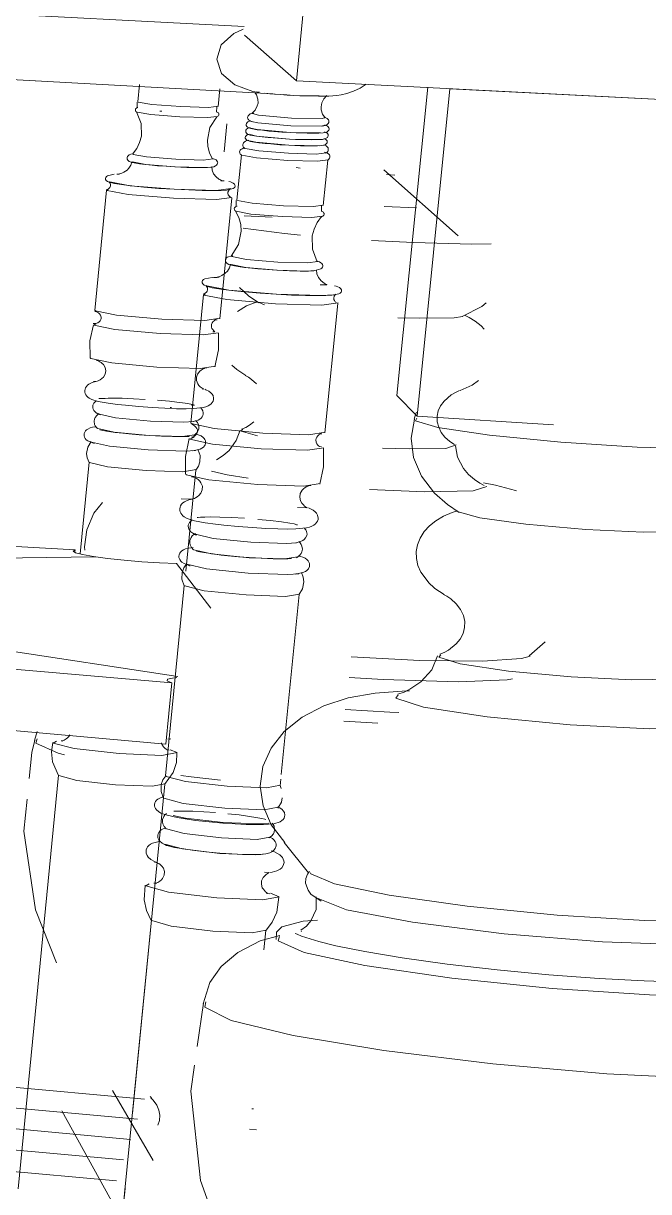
# Model space of a CAD drawing. Header units: inches. Extents: x 490.8 to 498.2, y -67.1 to -6.9.
# Drawn here: x 497.8973 to 497.9583, y -66.7016 to -66.5876 of the extents above; entities that cross this region are included whole.
import ezdxf

# ---------------------------------------------------------------- set-up
doc = ezdxf.new("R2010")
doc.units = ezdxf.units.IN
doc.header["$MEASUREMENT"] = 0
for name, color, linetype, lineweight in [('A-FLOR', 192, 'Continuous', 13), ('A-FLOR-PATT', 8, 'Continuous', 13), ('I-FURN', 30, 'Continuous', 9), ('Q-CASE', 31, 'Continuous', 9)]:
    doc.layers.add(name, color=color, linetype=linetype, lineweight=lineweight)

# ---------------------------------------------------------------- blocks, each defined once
blk = doc.blocks.new('FP_67-Living Room')
at = {"layer": 'A-FLOR-PATT', "lineweight": 9}
for p, q in [((-169.64138, -66.68381), (-169.54336, -66.6926)), ((-169.64196, -66.68569), (-169.54403, -66.69455)), ((-169.64256, -66.6876), (-169.5447, -66.69653)), ((-169.64316, -66.68954), (-169.54539, -66.69854)), ((-169.64378, -66.69152), (-169.54609, -66.70059)), ((-169.53288, -66.69354), (-169.53272, -66.69355)), ((-169.53311, -66.69553), (-169.53243, -66.6956))]:
    blk.add_line(p, q, dxfattribs=at)

msp = doc.modelspace()

# ---------------------------------------------------------------- linework, layer by layer
at = {"layer": 'I-FURN'}
for p, q in [((497.92391, -66.59324), (497.92484, -66.58381)), ((497.92391, -66.59324), (497.91885, -66.5888)), ((497.90844, -66.59528), (497.90861, -66.5936)), ((497.9951, -66.59688), (497.92391, -66.59324)), ((497.91644, -66.59403), (497.91627, -66.59574)), ((497.92007, -66.59432), (497.9203, -66.59436)), ((497.92162, -66.59451), (497.92131, -66.5945)), ((497.92184, -66.59453), (497.92162, -66.59451)), ((497.92367, -66.59466), (497.92261, -66.59459)), ((497.92613, -66.59472), (497.92367, -66.59466)), ((497.93371, -66.62396), (497.93673, -66.59386)), ((497.93569, -66.62597), (497.9389, -66.59401)), ((497.9389, -66.59401), (497.96796, -66.59549)), ((497.90837, -66.59583), (497.90839, -66.59532)), ((497.91612, -66.59629), (497.91614, -66.59577)), ((497.9106, -66.59619), (497.91078, -66.5962)), ((497.91686, -66.60017), (497.91713, -66.59744)), ((497.92628, -66.59833), (497.92331, -66.59828)), ((497.92622, -66.59897), (497.92324, -66.59892)), ((497.91811, -66.60488), (497.91855, -66.60046)), ((497.92616, -66.59957), (497.92318, -66.59952)), ((497.92428, -66.60175), (497.9239, -66.60171)), ((497.92697, -66.60097), (497.92653, -66.60541)), ((497.93969, -66.60835), (497.93245, -66.60193)), ((497.93352, -66.60243), (497.93271, -66.60239)), ((497.90425, -66.61564), (497.9054, -66.6039)), ((497.9176, -66.60466), (497.91644, -66.61645)), ((497.91804, -66.60492), (497.91803, -66.60546)), ((497.92636, -66.60544), (497.92635, -66.60598)), ((497.93565, -66.60564), (497.93247, -66.60551)), ((497.92154, -66.60655), (497.91881, -66.6064)), ((497.9136, -66.62664), (497.91484, -66.61409)), ((497.91924, -66.61423), (497.91835, -66.6134)), ((497.92024, -66.6149), (497.91924, -66.61423)), ((497.9208, -66.61509), (497.92028, -66.61488)), ((497.92795, -66.61496), (497.9267, -66.62758)), ((497.9181, -66.62141), (497.91762, -66.62097)), ((497.91954, -66.62237), (497.92002, -66.62281)), ((497.93569, -66.62597), (497.93371, -66.62396)), ((497.91172, -66.62512), (497.91161, -66.62512)), ((497.93553, -66.62642), (497.93567, -66.62616)), ((497.94902, -66.62681), (497.93569, -66.62597)), ((497.91853, -66.62742), (497.9187, -66.62723)), ((497.92013, -66.62789), (497.91853, -66.62742)), ((497.93934, -66.62873), (497.93889, -66.62844)), ((497.90281, -66.6394), (497.90368, -66.63045)), ((497.90372, -66.63047), (497.90372, -66.63045)), ((497.9141, -66.63122), (497.91313, -66.64108)), ((497.90232, -66.63901), (497.8052, -66.63337)), ((497.9398, -66.63535), (497.93865, -66.63458)), ((497.90232, -66.63901), (497.9023, -66.63921)), ((497.90432, -66.63969), (497.85241, -66.6404)), ((497.91558, -66.6447), (497.9122, -66.64035)), ((497.80013, -66.64241), (497.91175, -66.65197)), ((497.85331, -66.64241), (497.91235, -66.65135)), ((497.91115, -66.66106), (497.91298, -66.64248)), ((497.92418, -66.64337), (497.92244, -66.66091)), ((497.91116, -66.65796), (497.79962, -66.64811)), ((497.94662, -66.64934), (497.94818, -66.64797)), ((497.93783, -66.64948), (497.938, -66.64924)), ((497.91116, -66.65796), (497.91175, -66.65197)), ((497.93386, -66.65315), (497.93363, -66.65348)), ((497.93185, -66.65593), (497.92855, -66.65571)), ((497.89837, -66.65762), (497.89861, -66.65672)), ((497.89848, -66.65786), (497.89861, -66.65745)), ((497.91165, -66.65745), (497.91136, -66.65748)), ((497.89677, -66.70136), (497.90071, -66.66098)), ((497.91109, -66.66188), (497.90792, -66.694)), ((497.92239, -66.66138), (497.92233, -66.66204)), ((497.92233, -66.66201), (497.92244, -66.66228)), ((497.92272, -66.66755), (497.92511, -66.67052)), ((497.92533, -66.67062), (497.92528, -66.67053)), ((497.92633, -66.6733), (497.92534, -66.6726)), ((497.90548, -66.71871), (497.90977, -66.67512)), ((497.92092, -66.67616), (497.92073, -66.67804)), ((497.92213, -66.67717), (497.92227, -66.67672)), ((497.92439, -66.67623), (497.92442, -66.67621)), ((497.91485, -66.68325), (497.91424, -66.68748)), ((497.91497, -66.68364), (497.91508, -66.68312)), ((497.90597, -66.69175), (497.90993, -66.69859)), ((497.90977, -66.69247), (497.90966, -66.69236)), ((497.90995, -66.6927), (497.90971, -66.69246)), ((497.90777, -66.70592), (497.90104, -66.69375)), ((497.9072, -66.70132), (497.90556, -66.71804))]:
    msp.add_line(p, q, dxfattribs=at)
for points in [[(497.86121, -66.58512, 0), (497.89, -66.58645, 0), (497.91882, -66.58793, 0)], [(497.92024, -66.59439, 0), (497.91968, -66.59428, 0), (497.9179, -66.59362, 0), (497.91662, -66.59252, 0), (497.91614, -66.59112, 0), (497.91657, -66.58972, 0), (497.91782, -66.58861, 0), (497.91872, -66.58821, 0)], [(497.92162, -66.59451, 0), (497.89068, -66.59283, 0), (497.86062, -66.59137, 0)], [(497.93073, -66.59355, 0), (497.93015, -66.59395, 0), (497.92949, -66.59426, 0), (497.92884, -66.59448, 0), (497.9283, -66.5946, 0), (497.92786, -66.59466, 0), (497.92707, -66.59473, 0), (497.92607, -66.59474, 0), (497.92487, -66.59472, 0), (497.92425, -66.5947, 0), (497.92365, -66.59467, 0)], [(497.91989, -66.59442, 0), (497.92003, -66.59462, 0), (497.92016, -66.59503, 0), (497.92017, -66.59541, 0), (497.9201, -66.59569, 0), (497.91988, -66.59609, 0), (497.91956, -66.59642, 0)], [(497.92365, -66.59467, 0), (497.92301, -66.59463, 0), (497.92238, -66.59459, 0), (497.92177, -66.59454, 0), (497.9208, -66.59445, 0)], [(497.92689, -66.59468, 0), (497.9266, -66.595, 0), (497.9264, -66.59539, 0), (497.92632, -66.59577, 0), (497.92633, -66.59606, 0), (497.92647, -66.59648, 0), (497.92671, -66.59685, 0)], [(497.90836, -66.59631, 0), (497.90826, -66.59623, 0), (497.90822, -66.59617, 0), (497.9082, -66.59612, 0), (497.90821, -66.59603, 0), (497.90823, -66.59598, 0), (497.9083, -66.5959, 0), (497.90835, -66.59587, 0), (497.90844, -66.59583, 0)], [(497.91264, -66.59576, 0), (497.9098, -66.59555, 0), (497.90848, -66.59531, 0)], [(497.9163, -66.59572, 0), (497.91534, -66.59584, 0), (497.91264, -66.59576, 0)], [(497.90792, -66.60039, 0), (497.90833, -66.59984, 0), (497.90862, -66.59925, 0), (497.90879, -66.59864, 0), (497.90877, -66.59741, 0), (497.90831, -66.59628, 0)], [(497.91254, -66.59676, 0), (497.9097, -66.59654, 0), (497.90838, -66.5963, 0)], [(497.9162, -66.59671, 0), (497.91524, -66.59683, 0), (497.91254, -66.59676, 0)], [(497.91574, -66.60087, 0), (497.91545, -66.60027, 0), (497.91528, -66.59965, 0), (497.91523, -66.59902, 0), (497.91548, -66.59781, 0), (497.91614, -66.59674, 0)], [(497.91611, -66.59676, 0), (497.91625, -66.5967, 0), (497.91631, -66.59665, 0), (497.91634, -66.5966, 0), (497.91636, -66.59651, 0), (497.91635, -66.59645, 0), (497.9163, -66.59637, 0), (497.91626, -66.59633, 0), (497.91619, -66.59629, 0)], [(497.91947, -66.59715, 0), (497.91933, -66.59717, 0), (497.91925, -66.5972, 0), (497.91919, -66.59723, 0), (497.9191, -66.59731, 0), (497.91904, -66.5974, 0), (497.91901, -66.59748, 0), (497.91901, -66.59755, 0), (497.91903, -66.59761, 0), (497.91908, -66.5977, 0), (497.91915, -66.59776, 0), (497.91921, -66.5978, 0), (497.91946, -66.5979, 0), (497.92009, -66.59801, 0), (497.92061, -66.59807, 0), (497.92121, -66.59814, 0), (497.92171, -66.59818, 0), (497.9225, -66.59824, 0), (497.9233, -66.59828, 0)], [(497.91975, -66.59639, 0), (497.91949, -66.59644, 0), (497.91942, -66.59647, 0), (497.91936, -66.5965, 0), (497.91926, -66.59659, 0), (497.9192, -66.59667, 0), (497.91917, -66.59675, 0), (497.91916, -66.59682, 0), (497.91918, -66.59694, 0), (497.91923, -66.59702, 0), (497.91928, -66.59708, 0), (497.91937, -66.59715, 0), (497.91951, -66.59721, 0), (497.9196, -66.59724, 0)], [(497.92337, -66.59762, 0), (497.92015, -66.59734, 0), (497.91955, -66.5972, 0)], [(497.92345, -66.59688, 0), (497.92022, -66.5966, 0), (497.91963, -66.59642, 0)], [(497.92677, -66.59683, 0), (497.92642, -66.59693, 0), (497.92345, -66.59688, 0)], [(497.92664, -66.59679, 0), (497.92684, -66.59687, 0), (497.92691, -66.59691, 0), (497.92696, -66.59695, 0), (497.92704, -66.59705, 0), (497.92708, -66.59714, 0), (497.92709, -66.59722, 0), (497.92708, -66.59729, 0), (497.92703, -66.5974, 0), (497.92696, -66.59748, 0), (497.92689, -66.59753, 0), (497.92676, -66.59759, 0), (497.9266, -66.59763, 0), (497.92649, -66.59765, 0)], [(497.9194, -66.59781, 0), (497.91927, -66.59784, 0), (497.9192, -66.59786, 0), (497.91914, -66.59789, 0), (497.91905, -66.59797, 0), (497.91899, -66.59806, 0), (497.91897, -66.59813, 0), (497.91897, -66.5982, 0), (497.91899, -66.59825, 0), (497.91904, -66.59834, 0), (497.9191, -66.5984, 0), (497.91916, -66.59844, 0), (497.91941, -66.59853, 0), (497.92004, -66.59864, 0), (497.92056, -66.59871, 0), (497.92116, -66.59877, 0), (497.92165, -66.59881, 0), (497.92245, -66.59887, 0), (497.92323, -66.59892, 0)], [(497.92331, -66.59828, 0), (497.92008, -66.598, 0), (497.91948, -66.59786, 0)], [(497.92323, -66.59892, 0), (497.92383, -66.59895, 0), (497.9244, -66.59897, 0), (497.92491, -66.59898, 0), (497.92535, -66.59899, 0), (497.92605, -66.59898, 0), (497.92645, -66.59895, 0), (497.9267, -66.5989, 0), (497.92677, -66.59887, 0), (497.92683, -66.59884, 0), (497.92694, -66.59876, 0), (497.92699, -66.59868, 0), (497.92701, -66.5986, 0), (497.92701, -66.59854, 0), (497.927, -66.59848, 0), (497.92694, -66.59839, 0), (497.92687, -66.59833, 0), (497.92681, -66.59829, 0), (497.92666, -66.59823, 0)], [(497.9233, -66.59828, 0), (497.9239, -66.59831, 0), (497.92446, -66.59833, 0), (497.92497, -66.59835, 0), (497.92542, -66.59835, 0), (497.92611, -66.59834, 0), (497.92652, -66.59831, 0), (497.92677, -66.59827, 0), (497.92684, -66.59824, 0), (497.92691, -66.59821, 0), (497.92701, -66.59813, 0), (497.92708, -66.59804, 0), (497.9271, -66.59796, 0), (497.9271, -66.59789, 0), (497.92708, -66.59783, 0), (497.92702, -66.59774, 0), (497.92695, -66.59767, 0), (497.92689, -66.59763, 0), (497.92668, -66.59755, 0)], [(497.9267, -66.59757, 0), (497.92635, -66.59767, 0), (497.92337, -66.59762, 0)], [(497.91926, -66.59904, 0), (497.9191, -66.59907, 0), (497.91902, -66.5991, 0), (497.91895, -66.59913, 0), (497.91883, -66.59921, 0), (497.91876, -66.59929, 0), (497.91872, -66.59935, 0), (497.91868, -66.59948, 0), (497.91869, -66.59957, 0), (497.91871, -66.59964, 0), (497.91877, -66.59974, 0), (497.91886, -66.59983, 0)], [(497.91934, -66.59845, 0), (497.91922, -66.59847, 0), (497.91915, -66.59849, 0), (497.91909, -66.59853, 0), (497.919, -66.5986, 0), (497.91895, -66.59868, 0), (497.91893, -66.59875, 0), (497.91893, -66.59882, 0), (497.91895, -66.59887, 0), (497.919, -66.59895, 0), (497.91906, -66.59901, 0), (497.91917, -66.59907, 0), (497.91945, -66.59916, 0), (497.91984, -66.59923, 0), (497.92025, -66.59928, 0), (497.92088, -66.59935, 0), (497.92142, -66.5994, 0), (497.9223, -66.59947, 0), (497.92317, -66.59952, 0)], [(497.92318, -66.59952, 0), (497.91996, -66.59924, 0), (497.91936, -66.5991, 0)], [(497.92324, -66.59892, 0), (497.92002, -66.59864, 0), (497.91942, -66.59849, 0)], [(497.92317, -66.59952, 0), (497.92377, -66.59955, 0), (497.92433, -66.59957, 0), (497.92484, -66.59959, 0), (497.92529, -66.59959, 0), (497.92598, -66.59958, 0), (497.92639, -66.59955, 0), (497.92663, -66.59951, 0), (497.9267, -66.59948, 0), (497.92676, -66.59945, 0), (497.92686, -66.59937, 0), (497.92691, -66.59929, 0), (497.92693, -66.59922, 0), (497.92693, -66.59916, 0), (497.92691, -66.5991, 0), (497.92686, -66.59902, 0), (497.9268, -66.59896, 0), (497.92668, -66.5989, 0), (497.92659, -66.59887, 0)], [(497.92675, -66.6003, 0), (497.92688, -66.60022, 0), (497.92697, -66.60013, 0), (497.92702, -66.60003, 0), (497.92703, -66.59993, 0), (497.92702, -66.59985, 0), (497.927, -66.59978, 0), (497.92692, -66.59967, 0), (497.92683, -66.59959, 0), (497.92675, -66.59954, 0), (497.9266, -66.59948, 0)], [(497.90801, -66.60035, 0), (497.90776, -66.6004, 0), (497.9076, -66.60047, 0), (497.9075, -66.60055, 0), (497.90743, -66.60063, 0), (497.9074, -66.60072, 0), (497.9074, -66.6008, 0), (497.90741, -66.60087, 0), (497.90747, -66.60098, 0), (497.90754, -66.60105, 0), (497.90761, -66.6011, 0), (497.90789, -66.6012, 0), (497.9086, -66.60133, 0), (497.90918, -66.60141, 0), (497.90983, -66.60147, 0), (497.91036, -66.60152, 0), (497.91121, -66.60158, 0), (497.91206, -66.60164, 0)], [(497.91214, -66.6009, 0), (497.9093, -66.60067, 0), (497.90798, -66.60043, 0), (497.90798, -66.60039, 0)], [(497.91889, -66.59977, 0), (497.91879, -66.59979, 0), (497.91861, -66.59986, 0), (497.9185, -66.59993, 0), (497.91844, -66.6, 0), (497.91841, -66.60006, 0), (497.91838, -66.60018, 0), (497.91839, -66.60026, 0), (497.91844, -66.60038, 0), (497.91849, -66.60043, 0), (497.91855, -66.60049, 0)], [(497.92309, -66.601, 0), (497.92003, -66.60075, 0), (497.91859, -66.60049, 0), (497.91859, -66.60049, 0)], [(497.92314, -66.6003, 0), (497.92026, -66.60008, 0), (497.91891, -66.59983, 0), (497.9189, -66.59983, 0)], [(497.92682, -66.60025, 0), (497.92586, -66.60038, 0), (497.92314, -66.6003, 0)], [(497.92667, -66.6002, 0), (497.92689, -66.60028, 0), (497.92704, -66.60037, 0), (497.92713, -66.60046, 0), (497.92717, -66.60053, 0), (497.92719, -66.6006, 0), (497.92719, -66.60071, 0), (497.92716, -66.60079, 0), (497.92707, -66.6009, 0), (497.92701, -66.60095, 0), (497.92693, -66.601, 0)], [(497.90661, -66.60237, 0), (497.9064, -66.60236, 0), (497.90649, -66.60236, 0), (497.90664, -66.60233, 0), (497.90676, -66.60229, 0), (497.90688, -66.60225, 0), (497.90708, -66.60216, 0), (497.90739, -66.60195, 0), (497.90757, -66.60177, 0), (497.90776, -66.60146, 0), (497.90785, -66.60114, 0)], [(497.91207, -66.60164, 0), (497.90923, -66.60141, 0), (497.90791, -66.60116, 0)], [(497.91206, -66.60164, 0), (497.91265, -66.60167, 0), (497.91322, -66.60169, 0), (497.91374, -66.6017, 0), (497.91464, -66.60171, 0), (497.91525, -66.6017, 0), (497.91562, -66.60167, 0), (497.91586, -66.60162, 0), (497.91603, -66.60155, 0), (497.91613, -66.60147, 0), (497.9162, -66.60138, 0), (497.91623, -66.60129, 0), (497.91624, -66.60121, 0), (497.91622, -66.60114, 0), (497.91616, -66.60104, 0), (497.91608, -66.60096, 0), (497.91601, -66.60092, 0), (497.91574, -66.60081, 0)], [(497.91552, -66.60167, 0), (497.91476, -66.60171, 0), (497.91207, -66.60164, 0)], [(497.91579, -66.60085, 0), (497.91483, -66.60097, 0), (497.91214, -66.6009, 0)], [(497.91567, -66.60161, 0), (497.9157, -66.60197, 0), (497.91584, -66.60232, 0), (497.9161, -66.60262, 0), (497.91635, -66.60282, 0), (497.91646, -66.60288, 0), (497.91654, -66.60292, 0), (497.91661, -66.60295, 0), (497.91665, -66.60298, 0), (497.91653, -66.60299, 0), (497.91686, -66.603, 0)], [(497.927, -66.60094, 0), (497.92598, -66.60107, 0), (497.92309, -66.601, 0)], [(497.90614, -66.60236, 0), (497.90548, -66.6025, 0), (497.90538, -66.60257, 0), (497.90531, -66.60266, 0), (497.90529, -66.60273, 0), (497.9053, -66.60286, 0), (497.90535, -66.60295, 0), (497.90547, -66.60305, 0), (497.90577, -66.60317, 0), (497.90617, -66.60326, 0), (497.90709, -66.6034, 0), (497.90813, -66.60352, 0), (497.90902, -66.60361, 0), (497.9105, -66.60373, 0), (497.91199, -66.60382, 0)], [(497.9054, -66.60385, 0), (497.90548, -66.60383, 0), (497.90555, -66.6038, 0), (497.90565, -66.60372, 0), (497.90572, -66.60365, 0), (497.90578, -66.6035, 0), (497.90579, -66.60339, 0), (497.90574, -66.60323, 0), (497.90569, -66.60315, 0), (497.90562, -66.60309, 0)], [(497.91192, -66.6047, 0), (497.9075, -66.60433, 0), (497.90544, -66.60394, 0), (497.90553, -66.60385, 0)], [(497.912, -66.60382, 0), (497.9077, -66.60347, 0), (497.90571, -66.6031, 0)], [(497.91199, -66.60382, 0), (497.91343, -66.60389, 0), (497.91473, -66.60393, 0), (497.91579, -66.60394, 0), (497.91658, -66.60393, 0), (497.91711, -66.6039, 0), (497.91773, -66.60376, 0), (497.91784, -66.60369, 0), (497.91791, -66.6036, 0), (497.91794, -66.60353, 0), (497.91792, -66.6034, 0), (497.91787, -66.60331, 0), (497.91775, -66.60321, 0), (497.91747, -66.60309, 0), (497.91732, -66.60306, 0)], [(497.91753, -66.60375, 0), (497.91608, -66.60394, 0), (497.912, -66.60382, 0)], [(497.91747, -66.6046, 0), (497.91744, -66.60457, 0), (497.9174, -66.60453, 0), (497.91732, -66.60444, 0), (497.91727, -66.60436, 0), (497.91723, -66.60421, 0), (497.91724, -66.6041, 0), (497.91731, -66.60394, 0), (497.91736, -66.60387, 0), (497.91742, -66.60382, 0)], [(497.91763, -66.60462, 0), (497.91613, -66.60482, 0), (497.91192, -66.6047, 0)], [(497.92265, -66.60543, 0), (497.91959, -66.60518, 0), (497.91816, -66.60491, 0)], [(497.91797, -66.60595, 0), (497.91829, -66.60659, 0), (497.91848, -66.60725, 0), (497.91854, -66.60792, 0), (497.91827, -66.60921, 0), (497.91755, -66.61034, 0)], [(497.91812, -66.60546, 0), (497.91797, -66.60553, 0), (497.91791, -66.60559, 0), (497.91788, -66.60564, 0), (497.91785, -66.60573, 0), (497.91786, -66.6058, 0), (497.91791, -66.60589, 0), (497.918, -66.60596, 0), (497.91803, -66.60598, 0)], [(497.92254, -66.60649, 0), (497.91948, -66.60624, 0), (497.91805, -66.60597, 0)], [(497.92656, -66.60538, 0), (497.92554, -66.60551, 0), (497.92265, -66.60543, 0)], [(497.92644, -66.60599, 0), (497.92655, -66.60607, 0), (497.9266, -66.60614, 0), (497.92662, -66.60619, 0), (497.92662, -66.60628, 0), (497.92659, -66.60635, 0), (497.92651, -66.60643, 0), (497.92639, -66.60649, 0), (497.92635, -66.60651, 0)], [(497.92645, -66.60644, 0), (497.92543, -66.60658, 0), (497.92254, -66.60649, 0)], [(497.92638, -66.60648, 0), (497.92595, -66.60707, 0), (497.92564, -66.6077, 0), (497.92546, -66.60836, 0), (497.92548, -66.60968, 0), (497.92595, -66.61089, 0)], [(497.92433, -66.60829, 0), (497.92274, -66.60813, 0), (497.91872, -66.60761, 0)], [(497.94292, -66.60914, 0), (497.94103, -66.60917, 0), (497.93534, -66.60903, 0), (497.93126, -66.60882, 0)], [(497.9177, -66.61031, 0), (497.91716, -66.61045, 0), (497.91707, -66.61054, 0), (497.91701, -66.61063, 0), (497.91699, -66.61073, 0), (497.91699, -66.61081, 0), (497.91701, -66.61088, 0), (497.91708, -66.61099, 0), (497.91716, -66.61106, 0), (497.91731, -66.61115, 0), (497.9177, -66.61126, 0), (497.91825, -66.61136, 0), (497.91886, -66.61145, 0), (497.91956, -66.61152, 0), (497.92015, -66.61158, 0), (497.92108, -66.61166, 0), (497.92202, -66.61172, 0)], [(497.9221, -66.61093, 0), (497.91905, -66.61067, 0), (497.91762, -66.61039, 0), (497.91762, -66.61034, 0)], [(497.92202, -66.61172, 0), (497.92263, -66.61175, 0), (497.92323, -66.61178, 0), (497.92429, -66.6118, 0), (497.92509, -66.6118, 0), (497.92562, -66.61178, 0), (497.9263, -66.6116, 0), (497.92641, -66.61151, 0), (497.92647, -66.61142, 0), (497.92649, -66.61132, 0), (497.92649, -66.61124, 0), (497.92647, -66.61117, 0), (497.92639, -66.61106, 0), (497.92631, -66.61099, 0), (497.92616, -66.6109, 0), (497.92596, -66.61083, 0)], [(497.92601, -66.61087, 0), (497.92499, -66.61101, 0), (497.9221, -66.61093, 0)], [(497.91618, -66.61244, 0), (497.91585, -66.61243, 0), (497.91602, -66.61243, 0), (497.91618, -66.6124, 0), (497.91631, -66.61237, 0), (497.91643, -66.61233, 0), (497.91665, -66.61223, 0), (497.91698, -66.612, 0), (497.91718, -66.61181, 0), (497.91738, -66.61148, 0), (497.91747, -66.61114, 0)], [(497.92203, -66.61172, 0), (497.91897, -66.61145, 0), (497.91754, -66.61117, 0)], [(497.92573, -66.61176, 0), (497.92492, -66.6118, 0), (497.92203, -66.61172, 0)], [(497.92588, -66.61169, 0), (497.92591, -66.61208, 0), (497.92607, -66.61244, 0), (497.92633, -66.61277, 0), (497.92661, -66.61298, 0), (497.92672, -66.61304, 0), (497.9268, -66.61309, 0), (497.92687, -66.61312, 0), (497.9269, -66.61314, 0), (497.92624, -66.61314, 0)], [(497.91639, -66.6124, 0), (497.91629, -66.6124, 0), (497.9157, -66.61243, 0), (497.91498, -66.61256, 0), (497.91484, -66.61264, 0), (497.91476, -66.61273, 0), (497.91473, -66.61281, 0), (497.91473, -66.61296, 0), (497.91478, -66.61306, 0), (497.91491, -66.61318, 0), (497.91525, -66.61332, 0), (497.91571, -66.61343, 0), (497.91678, -66.6136, 0), (497.91789, -66.61373, 0), (497.91884, -66.61383, 0), (497.92039, -66.61396, 0), (497.92195, -66.61407, 0)], [(497.91507, -66.61322, 0), (497.91518, -66.61333, 0), (497.91523, -66.61344, 0), (497.91525, -66.61363, 0), (497.91521, -66.61376, 0), (497.91515, -66.61385, 0), (497.91502, -66.61395, 0), (497.91495, -66.61399, 0), (497.91484, -66.61402, 0)], [(497.92188, -66.615, 0), (497.91712, -66.61459, 0), (497.91489, -66.61414, 0), (497.915, -66.61403, 0)], [(497.92196, -66.61407, 0), (497.91733, -66.61367, 0), (497.91517, -66.61323, 0)], [(497.92195, -66.61407, 0), (497.92345, -66.61414, 0), (497.92481, -66.61419, 0), (497.92593, -66.6142, 0), (497.92678, -66.61419, 0), (497.92736, -66.61416, 0), (497.92805, -66.61403, 0), (497.92819, -66.61395, 0), (497.92827, -66.61386, 0), (497.92831, -66.61377, 0), (497.92831, -66.61363, 0), (497.92826, -66.61353, 0), (497.92812, -66.61341, 0), (497.9278, -66.61327, 0), (497.92763, -66.61323, 0)], [(497.92758, -66.61413, 0), (497.92634, -66.6142, 0), (497.92196, -66.61407, 0)], [(497.92775, -66.61406, 0), (497.92766, -66.61416, 0), (497.9276, -66.61426, 0), (497.92756, -66.61445, 0), (497.92758, -66.61459, 0), (497.92762, -66.61468, 0), (497.92771, -66.6148, 0), (497.92777, -66.61485, 0), (497.92779, -66.61489, 0)], [(497.91817, -66.61576, 0), (497.91906, -66.61519, 0), (497.91972, -66.61492, 0), (497.92014, -66.61479, 0)], [(497.92799, -66.61491, 0), (497.9264, -66.61514, 0), (497.92188, -66.615, 0)], [(497.94008, -66.61623, 0), (497.942, -66.61526, 0), (497.94245, -66.61491, 0)], [(497.90407, -66.61693, 0), (497.90433, -66.61693, 0), (497.90445, -66.6169, 0), (497.90453, -66.61686, 0), (497.90467, -66.61677, 0), (497.90477, -66.61666, 0), (497.90483, -66.61654, 0), (497.90487, -66.61642, 0), (497.90487, -66.6163, 0), (497.90481, -66.61611, 0), (497.90471, -66.61597, 0), (497.90462, -66.61589, 0), (497.90454, -66.61583, 0), (497.9044, -66.61578, 0), (497.90426, -66.61576, 0), (497.90448, -66.61577, 0)], [(497.91077, -66.61649, 0), (497.90635, -66.6161, 0), (497.9043, -66.61568, 0), (497.90429, -66.61564, 0)], [(497.91647, -66.61641, 0), (497.91497, -66.61662, 0), (497.91077, -66.61649, 0)], [(497.91575, -66.61773, 0), (497.91596, -66.61772, 0), (497.91591, -66.61768, 0), (497.91586, -66.61763, 0), (497.91575, -66.61752, 0), (497.91568, -66.6174, 0), (497.91563, -66.61727, 0), (497.91562, -66.61715, 0), (497.91563, -66.61703, 0), (497.91571, -66.61684, 0), (497.91581, -66.61672, 0), (497.9159, -66.61665, 0), (497.91596, -66.6166, 0), (497.91602, -66.61656, 0), (497.91594, -66.61655, 0), (497.91618, -66.61655, 0)], [(497.94013, -66.61624, 0), (497.93931, -66.61636, 0), (497.93591, -66.61641, 0), (497.93381, -66.61635, 0)], [(497.94135, -66.61668, 0), (497.94077, -66.61632, 0), (497.94037, -66.61613, 0)], [(497.9038, -66.6203, 0), (497.90377, -66.61862, 0), (497.90412, -66.61704, 0)], [(497.91063, -66.61791, 0), (497.90621, -66.61751, 0), (497.90416, -66.61709, 0), (497.90434, -66.61696, 0)], [(497.94135, -66.61668, 0), (497.94194, -66.61715, 0), (497.94225, -66.61748, 0)], [(497.91633, -66.61782, 0), (497.91483, -66.61804, 0), (497.91063, -66.61791, 0)], [(497.91597, -66.62114, 0), (497.91633, -66.61948, 0), (497.9163, -66.61786, 0)], [(497.91031, -66.62118, 0), (497.90589, -66.62077, 0), (497.90385, -66.62034, 0), (497.90384, -66.6203, 0)], [(497.90413, -66.62258, 0), (497.90434, -66.62258, 0), (497.90447, -66.62254, 0), (497.90458, -66.62251, 0), (497.90478, -66.62241, 0), (497.90494, -66.62229, 0), (497.90508, -66.62217, 0), (497.90527, -66.62187, 0), (497.90533, -66.62154, 0), (497.90527, -66.62122, 0), (497.90508, -66.62092, 0), (497.90497, -66.62081, 0), (497.90486, -66.62072, 0), (497.90475, -66.62065, 0), (497.90465, -66.6206, 0), (497.90456, -66.62056, 0), (497.90441, -66.62052, 0), (497.90454, -66.62052, 0)], [(497.91601, -66.62109, 0), (497.91451, -66.62131, 0), (497.91031, -66.62118, 0)], [(497.91475, -66.62333, 0), (497.91486, -66.62332, 0), (497.91479, -66.62327, 0), (497.91471, -66.62322, 0), (497.91454, -66.6231, 0), (497.91441, -66.62296, 0), (497.9143, -66.62282, 0), (497.91417, -66.62249, 0), (497.91416, -66.62216, 0), (497.91428, -66.62185, 0), (497.91449, -66.62158, 0), (497.91461, -66.62148, 0), (497.91472, -66.62141, 0), (497.91482, -66.62135, 0), (497.9149, -66.62131, 0), (497.91496, -66.62129, 0), (497.915, -66.62126, 0), (497.91518, -66.62126, 0)], [(497.91897, -66.62199, 0), (497.91819, -66.62148, 0), (497.9181, -66.62141, 0)], [(497.91954, -66.62237, 0), (497.91923, -66.62217, 0), (497.91891, -66.62199, 0)], [(497.90436, -66.62259, 0), (497.90407, -66.62265, 0), (497.90385, -66.62274, 0), (497.90367, -66.62283, 0), (497.90353, -66.62294, 0), (497.90342, -66.62306, 0), (497.90334, -66.62319, 0), (497.90329, -66.62333, 0), (497.90326, -66.62347, 0), (497.90327, -66.62361, 0), (497.90331, -66.62374, 0), (497.90337, -66.62388, 0), (497.90346, -66.624, 0), (497.90357, -66.62411, 0), (497.90369, -66.6242, 0), (497.90394, -66.62433, 0), (497.90458, -66.62452, 0), (497.90554, -66.62469, 0), (497.90647, -66.62482, 0), (497.90725, -66.6249, 0), (497.90854, -66.62502, 0), (497.90983, -66.62512, 0)], [(497.90983, -66.62512, 0), (497.91109, -66.62519, 0), (497.91222, -66.62523, 0), (497.91316, -66.62524, 0), (497.91386, -66.62522, 0), (497.91483, -66.62512, 0), (497.91509, -66.62505, 0), (497.9153, -66.62496, 0), (497.91547, -66.62486, 0), (497.91561, -66.62475, 0), (497.91571, -66.62462, 0), (497.91579, -66.62449, 0), (497.91583, -66.62435, 0), (497.91584, -66.62421, 0), (497.91578, -66.62396, 0), (497.91568, -66.62379, 0), (497.91557, -66.62367, 0), (497.91536, -66.62351, 0), (497.91508, -66.62338, 0), (497.91498, -66.62334, 0)], [(497.94169, -66.62249, 0), (497.94108, -66.62293, 0), (497.93991, -66.62346, 0)], [(497.90478, -66.62584, 0), (497.90454, -66.62574, 0), (497.90437, -66.62564, 0), (497.90424, -66.62552, 0), (497.90414, -66.6254, 0), (497.90408, -66.62527, 0), (497.90404, -66.62514, 0), (497.90404, -66.62501, 0), (497.90406, -66.62489, 0), (497.90416, -66.62468, 0), (497.90428, -66.62455, 0), (497.9044, -66.62446, 0)], [(497.90463, -66.62424, 0), (497.90498, -66.62424, 0), (497.90525, -66.62423, 0), (497.90556, -66.62422, 0), (497.90628, -66.62421, 0), (497.90692, -66.62422, 0), (497.90802, -66.62426, 0), (497.90917, -66.62432, 0)], [(497.91369, -66.62488, 0), (497.91397, -66.62488, 0), (497.91377, -66.62482, 0), (497.91344, -66.62476, 0), (497.91307, -66.6247, 0), (497.91225, -66.62459, 0), (497.91153, -66.62451, 0), (497.91035, -66.62441, 0)], [(497.93889, -66.62844, 0), (497.93841, -66.62801, 0), (497.93805, -66.62754, 0), (497.9378, -66.62703, 0), (497.93766, -66.6265, 0), (497.93765, -66.62597, 0), (497.93776, -66.62545, 0), (497.93799, -66.62495, 0), (497.93832, -66.62449, 0), (497.93903, -66.62388, 0), (497.93943, -66.62364, 0), (497.93984, -66.62346, 0)], [(497.90451, -66.62717, 0), (497.90439, -66.62704, 0), (497.90429, -66.6269, 0), (497.90422, -66.62676, 0), (497.90418, -66.62646, 0), (497.90422, -66.62625, 0), (497.90429, -66.62609, 0), (497.90445, -66.62588, 0), (497.90468, -66.6257, 0)], [(497.91384, -66.62649, 0), (497.91411, -66.62643, 0), (497.91432, -66.62635, 0), (497.91448, -66.62626, 0), (497.91461, -66.62615, 0), (497.91471, -66.62603, 0), (497.91478, -66.62591, 0), (497.91482, -66.62578, 0), (497.91483, -66.62565, 0), (497.91477, -66.62544, 0), (497.91468, -66.62529, 0), (497.91458, -66.62518, 0)], [(497.93542, -66.62627, 0), (497.93556, -66.62569, 0), (497.93562, -66.62557, 0)], [(497.90969, -66.62644, 0), (497.90627, -66.62612, 0), (497.90469, -66.62577, 0)], [(497.91388, -66.62649, 0), (497.91294, -66.62655, 0), (497.90969, -66.62644, 0)], [(497.92063, -66.62762, 0), (497.91588, -66.62717, 0), (497.91366, -66.62669, 0), (497.91365, -66.62664, 0)], [(497.91387, -66.62679, 0), (497.9137, -66.62679, 0), (497.91389, -66.62685, 0), (497.91397, -66.6269, 0), (497.91411, -66.62702, 0), (497.9142, -66.62715, 0), (497.91425, -66.62729, 0), (497.91426, -66.62742, 0), (497.9142, -66.62766, 0), (497.91408, -66.62781, 0), (497.91397, -66.6279, 0), (497.91388, -66.62796, 0), (497.9138, -66.62799, 0), (497.91367, -66.62801, 0), (497.91385, -66.62803, 0)], [(497.91389, -66.62785, 0), (497.91405, -66.62774, 0), (497.91418, -66.62762, 0), (497.91428, -66.62748, 0), (497.91439, -66.6272, 0), (497.9144, -66.62698, 0), (497.91437, -66.62681, 0), (497.91425, -66.62658, 0), (497.91406, -66.62637, 0)], [(497.91976, -66.62651, 0), (497.91935, -66.62684, 0), (497.91897, -66.62706, 0), (497.91856, -66.62723, 0)], [(497.93543, -66.62625, 0), (497.93511, -66.62812, 0), (497.93534, -66.63, 0), (497.93612, -66.63181, 0), (497.9374, -66.63348, 0), (497.93865, -66.63458, 0)], [(497.96882, -66.62853, 0), (497.96782, -66.629, 0), (497.96365, -66.62916, 0), (497.95718, -66.62898, 0), (497.94971, -66.6285, 0), (497.94277, -66.62782, 0), (497.93772, -66.62708, 0), (497.93553, -66.62642, 0)], [(497.90417, -66.62863, 0), (497.90355, -66.62838, 0), (497.90341, -66.62827, 0), (497.90331, -66.62815, 0), (497.90324, -66.62802, 0), (497.9032, -66.62789, 0), (497.9032, -66.62776, 0), (497.90322, -66.62764, 0), (497.90327, -66.62751, 0), (497.90335, -66.6274, 0), (497.90345, -66.6273, 0), (497.90356, -66.62722, 0), (497.90379, -66.62711, 0), (497.90403, -66.62705, 0), (497.90442, -66.627, 0)], [(497.90955, -66.62785, 0), (497.90614, -66.62753, 0), (497.90455, -66.62718, 0)], [(497.90474, -66.62729, 0), (497.90503, -66.62735, 0), (497.90539, -66.62742, 0), (497.90622, -66.62754, 0), (497.90697, -66.62762, 0), (497.90758, -66.62769, 0), (497.90856, -66.62777, 0), (497.90954, -66.62784, 0)], [(497.90954, -66.62784, 0), (497.91074, -66.62791, 0), (497.91181, -66.62795, 0), (497.91263, -66.62795, 0), (497.91317, -66.62794, 0), (497.91342, -66.62793, 0), (497.91347, -66.62792, 0)], [(497.91396, -66.62778, 0), (497.9128, -66.62796, 0), (497.90955, -66.62785, 0)], [(497.91381, -66.62933, 0), (497.91453, -66.62918, 0), (497.9147, -66.62909, 0), (497.91484, -66.62898, 0), (497.91494, -66.62887, 0), (497.91502, -66.62875, 0), (497.91506, -66.62862, 0), (497.91506, -66.62849, 0), (497.91504, -66.62837, 0), (497.91499, -66.62824, 0), (497.91491, -66.62813, 0), (497.91482, -66.62803, 0), (497.91462, -66.62789, 0), (497.91442, -66.6278, 0), (497.91405, -66.62768, 0)], [(497.91613, -66.63021, 0), (497.91678, -66.62979, 0), (497.91734, -66.6293, 0), (497.91805, -66.62834, 0), (497.91842, -66.62733, 0)], [(497.92673, -66.62753, 0), (497.92673, -66.62753, 0), (497.92514, -66.62777, 0), (497.92063, -66.62762, 0)], [(497.92639, -66.6277, 0), (497.9262, -66.6277, 0), (497.92618, -66.62774, 0), (497.92612, -66.62778, 0), (497.926, -66.62788, 0), (497.92591, -66.628, 0), (497.92585, -66.62813, 0), (497.92582, -66.62826, 0), (497.92584, -66.6285, 0), (497.92592, -66.62867, 0), (497.92601, -66.62878, 0), (497.92608, -66.62885, 0), (497.92613, -66.62889, 0), (497.92615, -66.62892, 0), (497.92636, -66.62894, 0)], [(497.90368, -66.63047, 0), (497.9035, -66.63004, 0), (497.90345, -66.62962, 0), (497.90356, -66.62899, 0), (497.90389, -66.62844, 0)], [(497.90945, -66.62926, 0), (497.90567, -66.62889, 0), (497.90392, -66.6285, 0)], [(497.91346, -66.62813, 0), (497.91308, -66.6299, 0), (497.91311, -66.63162, 0)], [(497.92048, -66.62914, 0), (497.91573, -66.62868, 0), (497.91351, -66.62819, 0), (497.91394, -66.62802, 0)], [(497.92658, -66.62904, 0), (497.92499, -66.62929, 0), (497.92048, -66.62914, 0)], [(497.92655, -66.62909, 0), (497.92657, -66.63089, 0), (497.92619, -66.6326, 0)], [(497.93951, -66.62877, 0), (497.93851, -66.6291, 0), (497.93493, -66.62915, 0), (497.93231, -66.62907, 0)], [(497.9413, -66.63215, 0), (497.94071, -66.63164, 0), (497.94023, -66.63108, 0), (497.93965, -66.62997, 0), (497.93945, -66.62885, 0)], [(497.91407, -66.62931, 0), (497.91305, -66.62937, 0), (497.90945, -66.62926, 0)], [(497.91409, -66.63124, 0), (497.91436, -66.63083, 0), (497.9145, -66.63043, 0), (497.91452, -66.62979, 0), (497.91433, -66.62928, 0)], [(497.90926, -66.63126, 0), (497.90548, -66.63089, 0), (497.90373, -66.63049, 0)], [(497.91413, -66.63118, 0), (497.91285, -66.63138, 0), (497.90926, -66.63126, 0)], [(497.91562, -66.63133, 0), (497.91715, -66.63167, 0), (497.91922, -66.632, 0)], [(497.91394, -66.63188, 0), (497.91367, -66.63187, 0), (497.91386, -66.6319, 0), (497.91401, -66.63195, 0), (497.91412, -66.63201, 0), (497.91432, -66.63214, 0), (497.91448, -66.63229, 0), (497.9146, -66.63245, 0), (497.91474, -66.63279, 0), (497.91473, -66.63314, 0), (497.9146, -66.63347, 0), (497.91441, -66.6337, 0), (497.91423, -66.63384, 0), (497.91408, -66.63393, 0), (497.91396, -66.63398, 0), (497.91379, -66.63403, 0), (497.91369, -66.63405, 0), (497.91268, -66.63402, 0)], [(497.92014, -66.63263, 0), (497.91538, -66.63217, 0), (497.91317, -66.63167, 0), (497.91315, -66.63163, 0)], [(497.92623, -66.63253, 0), (497.92464, -66.63278, 0), (497.92014, -66.63263, 0)], [(497.94223, -66.63273, 0), (497.94183, -66.63251, 0), (497.9413, -66.63215, 0)], [(497.94217, -66.63246, 0), (497.94335, -66.63268, 0), (497.9453, -66.63323, 0), (497.94538, -66.63326, 0)], [(497.92531, -66.63273, 0), (497.92502, -66.63272, 0), (497.9251, -66.63274, 0), (497.92503, -66.63278, 0), (497.92495, -66.63282, 0), (497.92477, -66.63293, 0), (497.92461, -66.63305, 0), (497.92448, -66.63319, 0), (497.92429, -66.63351, 0), (497.92424, -66.63386, 0), (497.92431, -66.63421, 0), (497.92445, -66.63446, 0), (497.9246, -66.63462, 0), (497.92472, -66.63473, 0), (497.92482, -66.6348, 0), (497.92494, -66.63488, 0), (497.92497, -66.6349, 0), (497.92401, -66.63487, 0)], [(497.93104, -66.63311, 0), (497.93646, -66.63333, 0), (497.94118, -66.63325, 0), (497.9425, -66.63281, 0)], [(497.90328, -66.63905, 0), (497.90323, -66.63871, 0), (497.90346, -66.63704, 0), (497.90416, -66.63544, 0), (497.90498, -66.6344, 0)], [(497.91375, -66.63406, 0), (497.91343, -66.63413, 0), (497.91318, -66.63422, 0), (497.91299, -66.63432, 0), (497.91283, -66.63443, 0), (497.91271, -66.63456, 0), (497.91262, -66.6347, 0), (497.91256, -66.63484, 0), (497.91253, -66.63499, 0), (497.91254, -66.63515, 0), (497.91257, -66.63529, 0), (497.91264, -66.63544, 0), (497.91273, -66.63557, 0), (497.91285, -66.63569, 0), (497.91298, -66.63579, 0), (497.91325, -66.63594, 0), (497.91396, -66.63616, 0), (497.915, -66.63636, 0), (497.91601, -66.6365, 0), (497.91685, -66.6366, 0), (497.91823, -66.63674, 0), (497.91962, -66.63684, 0)], [(497.91885, -66.63593, 0), (497.91758, -66.63586, 0), (497.91644, -66.63582, 0), (497.91551, -66.6358, 0), (497.91497, -66.63581, 0), (497.91456, -66.63583, 0), (497.91434, -66.63584, 0), (497.91423, -66.63584, 0)], [(497.91962, -66.63684, 0), (497.92092, -66.63692, 0), (497.92211, -66.63697, 0), (497.92309, -66.63698, 0), (497.92386, -66.63697, 0), (497.92491, -66.63687, 0), (497.9252, -66.63679, 0), (497.92543, -66.6367, 0), (497.92562, -66.6366, 0), (497.92578, -66.63648, 0), (497.92589, -66.63634, 0), (497.92598, -66.6362, 0), (497.92603, -66.63605, 0), (497.92605, -66.6359, 0), (497.92599, -66.63563, 0), (497.92588, -66.63543, 0), (497.92576, -66.6353, 0), (497.92554, -66.63513, 0), (497.92523, -66.63497, 0), (497.9251, -66.63492, 0)], [(497.93965, -66.63519, 0), (497.93912, -66.63535, 0), (497.93827, -66.63572, 0), (497.93753, -66.63616, 0), (497.9369, -66.63667, 0), (497.93639, -66.63723, 0), (497.936, -66.63785, 0), (497.93574, -66.6385, 0), (497.93561, -66.63917, 0), (497.93563, -66.63985, 0), (497.93578, -66.64053, 0), (497.93606, -66.64118, 0), (497.93687, -66.64227, 0), (497.93734, -66.64269, 0)], [(497.96252, -66.63707, 0), (497.96161, -66.63722, 0), (497.95777, -66.63728, 0), (497.95215, -66.63702, 0), (497.94631, -66.63651, 0), (497.94181, -66.63589, 0), (497.93984, -66.63533, 0)], [(497.91374, -66.63609, 0), (497.9136, -66.6362, 0), (497.91349, -66.63633, 0), (497.91341, -66.63646, 0), (497.91337, -66.6366, 0), (497.91336, -66.63673, 0), (497.91342, -66.63697, 0), (497.91351, -66.63713, 0), (497.91361, -66.63725, 0), (497.9138, -66.63739, 0), (497.91407, -66.63753, 0), (497.91418, -66.63757, 0)], [(497.92016, -66.63603, 0), (497.92139, -66.63615, 0), (497.92246, -66.63628, 0), (497.92328, -66.6364, 0), (497.92369, -66.63648, 0), (497.92397, -66.63655, 0), (497.92401, -66.63658, 0), (497.92392, -66.63658, 0)], [(497.92472, -66.63693, 0), (497.92483, -66.63706, 0), (497.92491, -66.6372, 0), (497.92495, -66.63734, 0), (497.92496, -66.63749, 0), (497.92494, -66.63762, 0), (497.92482, -66.63784, 0), (497.92469, -66.63799, 0), (497.92455, -66.63809, 0), (497.92431, -66.6382, 0), (497.92399, -66.63829, 0), (497.92386, -66.63832, 0)], [(497.91406, -66.63741, 0), (497.9139, -66.63752, 0), (497.91376, -66.63765, 0), (497.91365, -66.6378, 0), (497.91353, -66.6381, 0), (497.91352, -66.63834, 0), (497.91356, -66.63851, 0), (497.91368, -66.63876, 0), (497.91388, -66.63899, 0)], [(497.91947, -66.63826, 0), (497.91579, -66.63789, 0), (497.91407, -66.63749, 0)], [(497.92393, -66.63832, 0), (497.92295, -66.63838, 0), (497.91947, -66.63826, 0)], [(497.92416, -66.6382, 0), (497.92428, -66.63832, 0), (497.92438, -66.63847, 0), (497.92446, -66.63863, 0), (497.92451, -66.63895, 0), (497.92446, -66.63919, 0), (497.92439, -66.63935, 0), (497.9242, -66.63958, 0), (497.92394, -66.63977, 0)], [(497.9122, -66.64035, 0), (497.91057, -66.64028, 0), (497.90883, -66.64017, 0), (497.9071, -66.64002, 0), (497.90549, -66.63985, 0), (497.90411, -66.63966, 0), (497.90304, -66.63947, 0), (497.90236, -66.63929, 0), (497.90212, -66.63914, 0), (497.90232, -66.63901, 0)], [(497.91384, -66.63879, 0), (497.91338, -66.63883, 0), (497.91311, -66.63891, 0), (497.9129, -66.639, 0), (497.91274, -66.6391, 0), (497.91262, -66.63922, 0), (497.91254, -66.63934, 0), (497.91248, -66.63948, 0), (497.91246, -66.63961, 0), (497.91246, -66.63974, 0), (497.91254, -66.63995, 0), (497.91264, -66.6401, 0), (497.91275, -66.64021, 0), (497.91295, -66.64034, 0), (497.91328, -66.64048, 0), (497.9135, -66.64055, 0), (497.91356, -66.64057, 0)], [(497.91932, -66.63977, 0), (497.91564, -66.63939, 0), (497.91392, -66.63899, 0)], [(497.91417, -66.63913, 0), (497.9145, -66.6392, 0), (497.91489, -66.63928, 0), (497.91578, -66.63941, 0), (497.91658, -66.63951, 0), (497.91723, -66.63958, 0), (497.91827, -66.63968, 0), (497.9193, -66.63976, 0)], [(497.91321, -66.64033, 0), (497.91292, -66.64076, 0), (497.91277, -66.6412, 0), (497.91275, -66.64187, 0), (497.91298, -66.64251, 0)], [(497.91921, -66.64127, 0), (497.91514, -66.64085, 0), (497.91324, -66.6404, 0)], [(497.9193, -66.63976, 0), (497.92054, -66.63983, 0), (497.92166, -66.63987, 0), (497.92247, -66.63988, 0), (497.92308, -66.63987, 0), (497.92338, -66.63986, 0), (497.92344, -66.63985, 0)], [(497.92403, -66.63969, 0), (497.9228, -66.63989, 0), (497.91932, -66.63977, 0)], [(497.9241, -66.63958, 0), (497.92454, -66.63971, 0), (497.92476, -66.63982, 0), (497.92493, -66.63994, 0), (497.92505, -66.64007, 0), (497.92514, -66.6402, 0), (497.9252, -66.64034, 0), (497.92521, -66.64048, 0), (497.9252, -66.64062, 0), (497.92509, -66.64086, 0), (497.92494, -66.64101, 0), (497.92479, -66.64111, 0), (497.92453, -66.64123, 0), (497.92413, -66.64132, 0), (497.92387, -66.64136, 0), (497.92379, -66.64137, 0)], [(497.92415, -66.64134, 0), (497.92307, -66.64141, 0), (497.91921, -66.64127, 0)], [(497.9244, -66.64122, 0), (497.92459, -66.64168, 0), (497.92465, -66.64213, 0), (497.92452, -66.6428, 0), (497.92416, -66.64339, 0)], [(497.919, -66.64341, 0), (497.91493, -66.64299, 0), (497.91303, -66.64253, 0), (497.91302, -66.64249, 0)], [(497.93835, -66.64336, 0), (497.93744, -66.64277, 0), (497.93734, -66.64269, 0)], [(497.92422, -66.64332, 0), (497.92285, -66.64355, 0), (497.919, -66.64341, 0)], [(497.93897, -66.64378, 0), (497.93952, -66.64428, 0), (497.93993, -66.64482, 0), (497.94021, -66.6454, 0), (497.94034, -66.64599, 0), (497.94033, -66.64659, 0), (497.94019, -66.64717, 0), (497.93991, -66.64771, 0), (497.93952, -66.64819, 0), (497.93877, -66.64879, 0), (497.93834, -66.64902, 0), (497.9379, -66.6492, 0)], [(497.93826, -66.64336, 0), (497.93858, -66.64353, 0), (497.93897, -66.64378, 0)], [(497.94672, -66.64937, 0), (497.94589, -66.64962, 0), (497.94208, -66.64988, 0), (497.93595, -66.64979, 0), (497.92925, -66.64943, 0)], [(497.93769, -66.64935, 0), (497.93713, -66.65072, 0), (497.93607, -66.6519, 0), (497.935, -66.65261, 0), (497.93442, -66.65288, 0), (497.93383, -66.65308, 0)], [(497.96177, -66.65121, 0), (497.96068, -66.65163, 0), (497.95664, -66.6517, 0), (497.95074, -66.65141, 0), (497.9446, -66.65083, 0), (497.93989, -66.65012, 0), (497.93783, -66.64948, 0)], [(497.91175, -66.65197, 0), (497.9113, -66.65178, 0), (497.91133, -66.65162, 0), (497.91183, -66.65151, 0), (497.91224, -66.65147, 0)], [(497.92908, -66.65146, 0), (497.93238, -66.65166, 0), (497.93973, -66.65189, 0), (497.94449, -66.65169, 0), (497.945, -66.6516, 0)], [(497.9228, -66.66756, 0), (497.92147, -66.66583, 0), (497.92066, -66.66397, 0), (497.92038, -66.66205, 0), (497.92064, -66.66015, 0), (497.92144, -66.65835, 0), (497.92273, -66.65672, 0), (497.92447, -66.65533, 0), (497.92658, -66.65423, 0), (497.92897, -66.65345, 0), (497.9316, -66.65299, 0), (497.93465, -66.65277, 0), (497.93495, -66.65277, 0)], [(497.93363, -66.65348, 0), (497.93632, -66.65434, 0), (497.94253, -66.65529, 0), (497.95062, -66.65608, 0), (497.95841, -66.65648, 0), (497.96375, -66.65638, 0), (497.96518, -66.65581, 0)], [(497.92866, -66.65457, 0), (497.93302, -66.65484, 0), (497.9339, -66.65488, 0)], [(497.89783, -66.66132, 0), (497.89809, -66.65879, 0), (497.89838, -66.65758, 0)], [(497.90112, -66.65766, 0), (497.90096, -66.65764, 0), (497.90104, -66.65763, 0), (497.90116, -66.6576, 0), (497.90126, -66.65756, 0), (497.90144, -66.65746, 0), (497.90159, -66.65734, 0), (497.90171, -66.65721, 0), (497.9018, -66.65704, 0)], [(497.90129, -66.65902, 0), (497.90067, -66.65885, 0), (497.89848, -66.65786, 0)], [(497.9007, -66.66101, 0), (497.90013, -66.6597, 0), (497.90002, -66.65873, 0), (497.90015, -66.6578, 0)], [(497.90661, -66.65889, 0), (497.90222, -66.6584, 0), (497.90019, -66.65786, 0), (497.90051, -66.65768, 0)], [(497.91161, -66.65852, 0), (497.91229, -66.65879, 0), (497.91079, -66.65906, 0), (497.90661, -66.65889, 0)], [(497.91074, -66.65782, 0), (497.91077, -66.65796, 0), (497.91096, -66.65824, 0), (497.91106, -66.65833, 0), (497.91115, -66.65841, 0), (497.91123, -66.65846, 0), (497.91128, -66.6585, 0), (497.91128, -66.65853, 0), (497.9115, -66.65854, 0)], [(497.91106, -66.66191, 0), (497.91189, -66.66072, 0), (497.9122, -66.65977, 0), (497.91226, -66.65884, 0)], [(497.90625, -66.66193, 0), (497.90249, -66.6615, 0), (497.90075, -66.66103, 0)], [(497.91117, -66.66104, 0), (497.91089, -66.66146, 0), (497.91073, -66.6619, 0), (497.91071, -66.66258, 0), (497.91094, -66.66322, 0)], [(497.91715, -66.66208, 0), (497.91309, -66.66162, 0), (497.9112, -66.66112, 0), (497.91122, -66.66104, 0)], [(497.91651, -66.66149, 0), (497.91365, -66.66114, 0), (497.91263, -66.66101, 0)], [(497.91112, -66.66184, 0), (497.90983, -66.66207, 0), (497.90625, -66.66193, 0)], [(497.92236, -66.66198, 0), (497.921, -66.66223, 0), (497.91715, -66.66208, 0)], [(497.90052, -66.6793, 0), (497.89845, -66.67413, 0), (497.89732, -66.66644, 0), (497.89763, -66.66332, 0)], [(497.91093, -66.66313, 0), (497.91081, -66.66315, 0), (497.91058, -66.66323, 0), (497.91041, -66.66333, 0), (497.91028, -66.66344, 0), (497.91018, -66.66357, 0), (497.91011, -66.6637, 0), (497.91007, -66.66384, 0), (497.91007, -66.66398, 0), (497.9101, -66.66411, 0), (497.91016, -66.66424, 0), (497.91025, -66.66437, 0), (497.91045, -66.66455, 0), (497.91068, -66.66469, 0), (497.91132, -66.66491, 0), (497.91228, -66.66512, 0), (497.91325, -66.66528, 0), (497.91407, -66.6654, 0), (497.91541, -66.66555, 0), (497.91675, -66.66567, 0)], [(497.91694, -66.66421, 0), (497.91288, -66.66375, 0), (497.91099, -66.66324, 0), (497.91098, -66.66322, 0)], [(497.92253, -66.66319, 0), (497.92245, -66.66361, 0), (497.92209, -66.6642, 0)], [(497.91675, -66.66567, 0), (497.91794, -66.66575, 0), (497.91903, -66.6658, 0), (497.91995, -66.66582, 0), (497.92069, -66.66582, 0), (497.92172, -66.66573, 0), (497.92233, -66.66553, 0), (497.9225, -66.66542, 0), (497.92262, -66.66531, 0), (497.92271, -66.66518, 0), (497.92277, -66.66504, 0), (497.92279, -66.6649, 0), (497.92274, -66.66465, 0), (497.92263, -66.66447, 0), (497.92252, -66.66434, 0), (497.9223, -66.66418, 0), (497.92211, -66.66409, 0)], [(497.92215, -66.66412, 0), (497.92078, -66.66437, 0), (497.91694, -66.66421, 0)], [(497.91123, -66.66474, 0), (497.91109, -66.66487, 0), (497.91098, -66.66502, 0), (497.91085, -66.66533, 0), (497.91084, -66.66556, 0), (497.91088, -66.66574, 0), (497.911, -66.66599, 0), (497.9112, -66.66623, 0)], [(497.91676, -66.66561, 0), (497.91309, -66.66519, 0), (497.91189, -66.66494, 0)], [(497.91603, -66.66464, 0), (497.91487, -66.66456, 0), (497.91382, -66.66452, 0), (497.9131, -66.6645, 0), (497.91247, -66.6645, 0), (497.91207, -66.66452, 0), (497.91197, -66.66452, 0)], [(497.92121, -66.66568, 0), (497.92023, -66.66575, 0), (497.91676, -66.66561, 0)], [(497.91723, -66.66475, 0), (497.91833, -66.66487, 0), (497.91933, -66.66501, 0), (497.91997, -66.66511, 0), (497.92053, -66.66522, 0), (497.92084, -66.66529, 0), (497.92092, -66.66531, 0)], [(497.91119, -66.66615, 0), (497.9109, -66.66623, 0), (497.91073, -66.66633, 0), (497.9106, -66.66645, 0), (497.9105, -66.66657, 0), (497.91043, -66.66671, 0), (497.91039, -66.66685, 0), (497.91041, -66.66712, 0), (497.9105, -66.66731, 0), (497.9106, -66.66744, 0), (497.91081, -66.66762, 0), (497.91112, -66.66779, 0), (497.91128, -66.66785, 0)], [(497.91661, -66.66711, 0), (497.91295, -66.66669, 0), (497.91124, -66.66622, 0)], [(497.92155, -66.66566, 0), (497.92166, -66.66581, 0), (497.92174, -66.66597, 0), (497.92179, -66.6663, 0), (497.92174, -66.66654, 0), (497.92167, -66.6667, 0), (497.92148, -66.66693, 0), (497.92121, -66.66712, 0)], [(497.91062, -66.66744, 0), (497.91054, -66.66745, 0), (497.90986, -66.66764, 0), (497.90967, -66.66774, 0), (497.90952, -66.66786, 0), (497.9094, -66.66799, 0), (497.90932, -66.66813, 0), (497.90927, -66.66828, 0), (497.90926, -66.66859, 0), (497.90934, -66.66883, 0), (497.90946, -66.66899, 0), (497.9097, -66.66921, 0), (497.91007, -66.66942, 0), (497.91028, -66.6695, 0)], [(497.91646, -66.66862, 0), (497.9128, -66.66819, 0), (497.91109, -66.66772, 0)], [(497.91119, -66.66784, 0), (497.91131, -66.66787, 0), (497.91164, -66.66796, 0), (497.91203, -66.66804, 0), (497.91292, -66.66819, 0), (497.91373, -66.66831, 0), (497.91508, -66.66847, 0), (497.91645, -66.66859, 0)], [(497.92133, -66.66705, 0), (497.92008, -66.66726, 0), (497.91661, -66.66711, 0)], [(497.92131, -66.66703, 0), (497.92159, -66.66718, 0), (497.92173, -66.66731, 0), (497.92184, -66.66745, 0), (497.9219, -66.66759, 0), (497.92194, -66.66774, 0), (497.92194, -66.66788, 0), (497.92185, -66.66814, 0), (497.92171, -66.66831, 0), (497.92157, -66.66843, 0), (497.92131, -66.66856, 0), (497.92093, -66.66867, 0), (497.92075, -66.6687, 0)], [(497.91645, -66.66859, 0), (497.91761, -66.66867, 0), (497.91867, -66.66872, 0), (497.91954, -66.66874, 0), (497.92004, -66.66874, 0), (497.92045, -66.66872, 0), (497.92063, -66.6687, 0), (497.92065, -66.66869, 0)], [(497.92092, -66.66868, 0), (497.91993, -66.66876, 0), (497.91646, -66.66862, 0)], [(497.92147, -66.66838, 0), (497.92172, -66.66845, 0), (497.92229, -66.66876, 0), (497.92244, -66.66889, 0), (497.92256, -66.66904, 0), (497.92264, -66.66919, 0), (497.92269, -66.66934, 0), (497.92271, -66.6695, 0), (497.92263, -66.6698, 0), (497.92248, -66.67002, 0), (497.92232, -66.67016, 0), (497.92201, -66.67033, 0), (497.92156, -66.67046, 0), (497.92133, -66.6705, 0)], [(497.91026, -66.67155, 0), (497.90999, -66.67153, 0), (497.91016, -66.67153, 0), (497.91029, -66.67149, 0), (497.91039, -66.67145, 0), (497.91058, -66.67134, 0), (497.91074, -66.67121, 0), (497.91086, -66.67107, 0), (497.91102, -66.67075, 0), (497.91104, -66.6704, 0), (497.91094, -66.67008, 0), (497.91078, -66.66986, 0), (497.91063, -66.66972, 0), (497.9105, -66.66962, 0), (497.9104, -66.66957, 0), (497.91024, -66.66951, 0), (497.91008, -66.66948, 0), (497.91016, -66.66949, 0)], [(497.9208, -66.67046, 0), (497.92124, -66.6705, 0), (497.92119, -66.67054, 0), (497.92111, -66.67059, 0), (497.92094, -66.6707, 0), (497.9208, -66.67083, 0), (497.92068, -66.67097, 0), (497.92052, -66.67129, 0), (497.9205, -66.67164, 0), (497.92059, -66.67197, 0), (497.92069, -66.67213, 0), (497.92079, -66.67226, 0), (497.92089, -66.67236, 0), (497.92099, -66.67243, 0), (497.92106, -66.67249, 0), (497.92111, -66.67252, 0), (497.92101, -66.67254, 0), (497.92134, -66.67257, 0)], [(497.92521, -66.6704, 0), (497.92501, -66.67066, 0), (497.92484, -66.67109, 0), (497.92482, -66.67153, 0), (497.92505, -66.67221, 0), (497.92534, -66.6726, 0)], [(497.97002, -66.67464, 0), (497.96912, -66.67496, 0), (497.96484, -66.67529, 0), (497.95788, -66.67518, 0), (497.94935, -66.67465, 0), (497.94059, -66.67377, 0), (497.93296, -66.6727, 0), (497.92762, -66.67159, 0), (497.92533, -66.67062, 0)], [(497.90917, -66.67171, 0), (497.90905, -66.67316, 0), (497.90929, -66.6742, 0), (497.90976, -66.67516, 0)], [(497.91614, -66.67297, 0), (497.91142, -66.6724, 0), (497.90922, -66.67179, 0), (497.90955, -66.67158, 0)], [(497.92139, -66.67252, 0), (497.92222, -66.67285, 0), (497.92063, -66.67316, 0), (497.91614, -66.67297, 0)], [(497.92219, -66.67291, 0), (497.92201, -66.67436, 0), (497.92156, -66.67534, 0), (497.92089, -66.6762, 0)], [(497.92584, -66.67285, 0), (497.92586, -66.6741, 0), (497.92534, -66.67521, 0), (497.92489, -66.67571, 0), (497.92434, -66.67612, 0)], [(497.92605, -66.67303, 0), (497.9288, -66.67412, 0), (497.93526, -66.67535, 0), (497.94418, -66.67647, 0), (497.9538, -66.67726, 0), (497.96215, -66.67756, 0), (497.96752, -66.67729, 0), (497.96872, -66.67696, 0)], [(497.91575, -66.67621, 0), (497.9117, -66.67572, 0), (497.90982, -66.67518, 0)], [(497.92194, -66.67702, 0), (497.92199, -66.6763, 0), (497.9225, -66.6758, 0), (497.92457, -66.67524, 0), (497.92596, -66.67513, 0)], [(497.92229, -66.67665, 0), (497.92039, -66.67717, 0), (497.9182, -66.67829, 0), (497.91658, -66.67965, 0), (497.91547, -66.68122, 0), (497.91483, -66.6833, 0)], [(497.92095, -66.67611, 0), (497.91959, -66.67637, 0), (497.91575, -66.67621, 0)], [(497.96938, -66.68074, 0), (497.96928, -66.68085, 0), (497.96835, -66.681, 0), (497.96682, -66.68112, 0), (497.9646, -66.68119, 0), (497.96161, -66.68118, 0), (497.95786, -66.68106, 0), (497.95345, -66.68083, 0), (497.94856, -66.68046, 0), (497.94351, -66.67998, 0), (497.93864, -66.67942, 0), (497.93425, -66.67881, 0), (497.93058, -66.6782, 0), (497.92777, -66.67764, 0), (497.92611, -66.67723, 0), (497.92443, -66.67669, 0), (497.924, -66.67649, 0), (497.92379, -66.67643, 0)], [(497.97192, -66.68179, 0), (497.97091, -66.68216, 0), (497.96614, -66.68254, 0), (497.95838, -66.68242, 0), (497.94886, -66.6818, 0), (497.93909, -66.68079, 0), (497.9306, -66.67956, 0), (497.92467, -66.67829, 0), (497.92213, -66.67717, 0)], [(497.97809, -66.68932, 0), (497.97705, -66.69006, 0), (497.97233, -66.6906, 0), (497.96438, -66.69063, 0), (497.9542, -66.69012, 0), (497.9431, -66.68915, 0), (497.93246, -66.68785, 0), (497.9236, -66.68638, 0), (497.91755, -66.68492, 0), (497.91497, -66.68364, 0)], [(497.91398, -66.6893, 0), (497.91362, -66.69184, 0), (497.91455, -66.70054, 0), (497.91761, -66.7091, 0), (497.91961, -66.71228, 0)], [(497.90995, -66.6927, 0), (497.91029, -66.69318, 0), (497.9105, -66.69367, 0), (497.91059, -66.69418, 0), (497.91055, -66.69468, 0), (497.9104, -66.69513, 0)]]:
    msp.add_polyline3d(points, dxfattribs=at)
at = {"layer": 'Q-CASE'}
for p, q in [((497.90908, -66.6926), (497.81106, -66.68381)), ((497.91972, -66.69356), (497.91956, -66.69354))]:
    msp.add_line(p, q, dxfattribs=at)

# ---------------------------------------------------------------- block references
at = {"layer": 'A-FLOR', "lineweight": 9}
msp.add_blockref('FP_67-Living Room', (667.45244, 0), dxfattribs=at)

doc.saveas('drawing.dxf')
